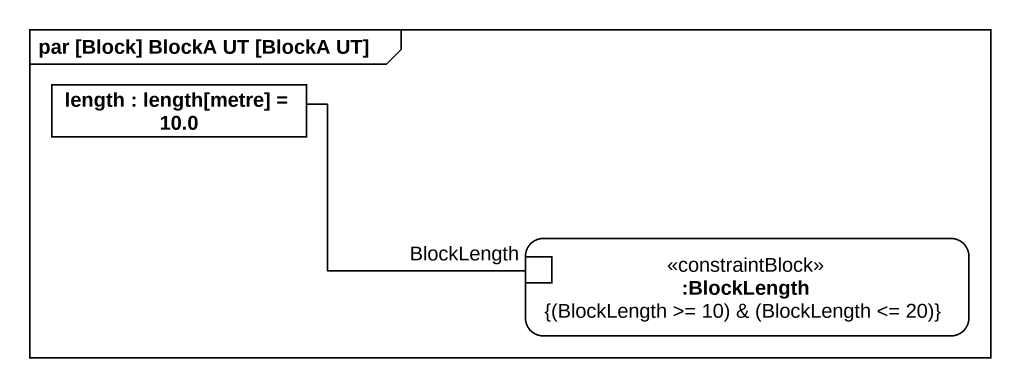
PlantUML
@startuml
mainframe par [Block] BlockA UT [BlockA UT]
rectangle "length : length[metre] = 10.0" as length
rectangle ":BlockLength\n{(BlockLength >= 10) & (BlockLength <= 20)}" as BlockLength <<constraintBlock>> {
  port "BlockLength" as BlockLength_2
}
length -right- BlockLength_2
@enduml
